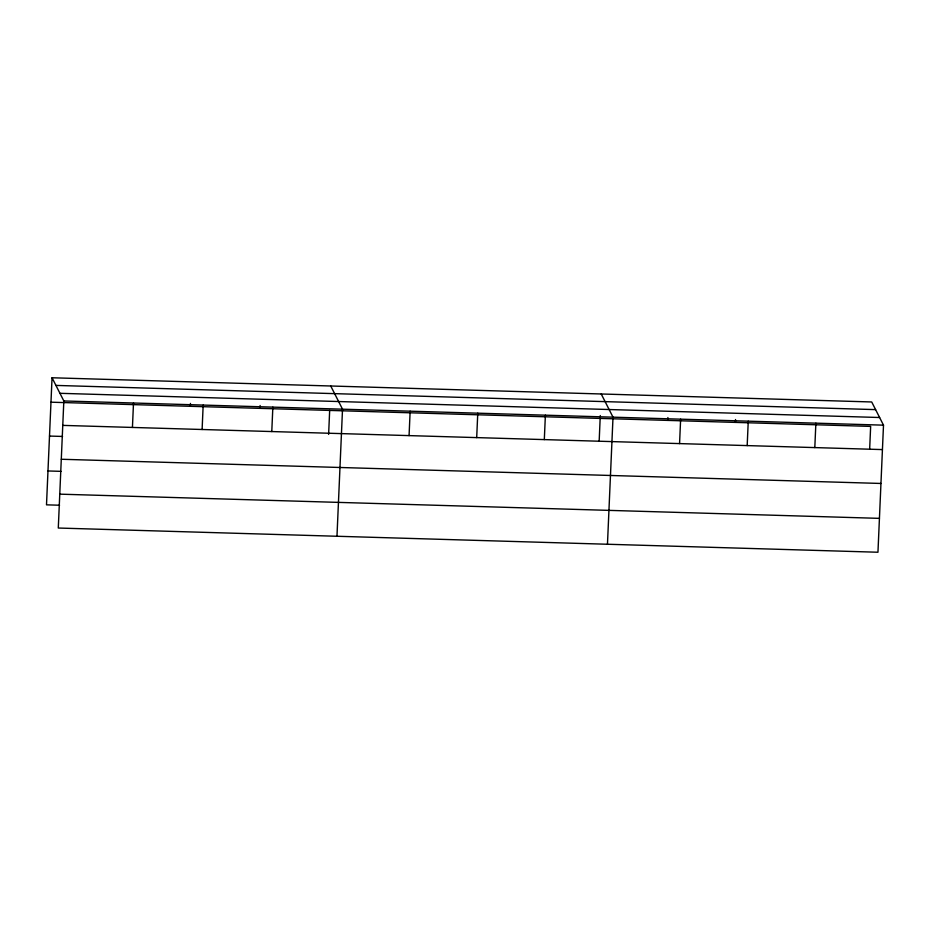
<?xml version="1.0" encoding="UTF-8"?>
<svg xmlns="http://www.w3.org/2000/svg" width="930" height="930" viewBox="0 0 930 930"><rect width="100%" height="100%" fill="white"/><g stroke="black" fill="none" stroke-linecap="round" stroke-linejoin="round"><path stroke-width="1.4" d="M52.045 377.766L63.833 400.958L58.288 528.031L877.955 552.234L883.5 425.161L871.712 401.969L52.045 377.766L46.5 504.839L59.567 505.223M132.432 427.44L133.502 403.016M190.325 406.305L190.452 403.434M202.112 429.497L203.17 405.073M259.993 408.363L260.121 405.492M271.781 431.555L272.85 407.131M328.616 434.415L329.673 410.421M336.974 536.261L342.519 409.188L330.731 385.997M409.072 435.612L410.142 411.188M476.695 437.612L477.764 413.176M544.317 439.599L545.387 415.175M599.176 440.994L600.28 415.536M607.464 544.248L613.01 417.175L601.222 393.983M667.787 420.406L667.903 417.535M679.563 443.598L680.632 419.174M735.409 422.406L735.525 419.535M747.185 445.598L748.255 421.162M814.808 447.586L815.877 423.162M869.666 448.981L870.654 426.393L50.987 402.19M55.94 385.415L875.607 409.619M59.939 393.309L879.606 417.512M63.833 400.958L883.5 425.161M62.763 425.382L882.431 449.585M49.499 436.065L62.566 436.449M61.287 459.257L880.954 483.461M47.976 470.964L61.043 471.347M59.764 494.156L879.431 518.359"/></g></svg>
